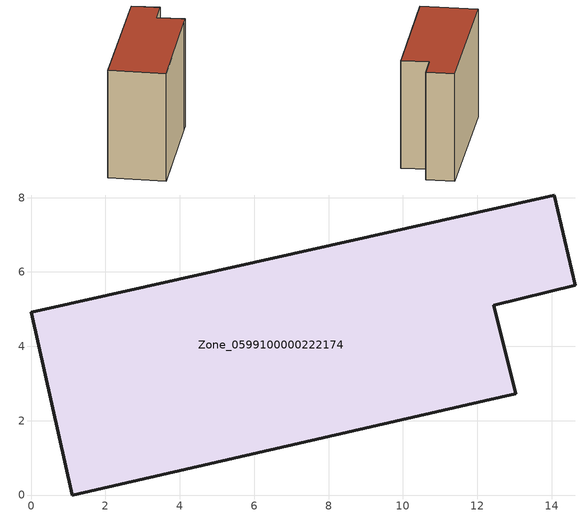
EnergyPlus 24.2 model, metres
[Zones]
Zone_0599100000222174
 floor ground (C_G): 14.07,8.07 14.64,5.64 12.45,5.11 13.04,2.72 12.2,2.54 1.1,0 0,4.92 z0
 wall outside (C_F): 14.64,5.64 14.07,8.07 0,4.92 1.1,0 12.2,2.54 13.04,2.72 12.45,5.11 14.64,5.64 z0:9.95
 roof outside (C_R): 14.07,8.07 0,4.92 1.1,0 12.2,2.54 13.04,2.72 12.45,5.11 14.64,5.64 z9.95
[BUILDING]
Pand.0599100000222174: North Axis=0; Terrain=City; Loads Convergence Tolerance Value=0.04; Temperature Convergence Tolerance Value=0.4; Solar Distribution=FullExterior; Maximum Number of Warmup Days=25; Minimum Number of Warmup Days=1
[Site:Location]
Rotterdam.The.Hague.AP_ZH_NLD Design_Conditions: Latitude=51.96; Longitude=4.45; Time Zone=1; Elevation=-4.5
[SITE:GROUNDTEMPERATURE:BUILDINGSURFACE]
18, 18, 18, 18, 18, 18, 18, 18, 18, 18, 18, 18
[MATERIAL] Thermal Absorptance=0.9; Solar Absorptance=0.7; Visible Absorptance=0.7
Name | Roughness | Thickness | Conductivity | Density | Specific Heat
G.TI.1946 | MediumSmooth | 0.15 | 1 | 540 | 1210
F.TI.1946 | Rough | 0.3 | 0.857143 | 1920 | 840
R.TI.1946 | MediumRough | 0.2 | 0.1 | 1500 | 1000
[CONSTRUCTION]
C_G: G.TI.1946
C_F: F.TI.1946
C_R: R.TI.1946
[ZONE]
Zone_0599100000222174: Type=1; Multiplier=1; Ceiling Height=Autocalculate; Volume=Autocalculate; Floor Area=autocalculate; Part of Total Floor Area=Yes
[ZONEINFILTRATION:DESIGNFLOWRATE]
Infil_Zone_0599100000222174: Zone or ZoneList or Space or SpaceList=Zone_0599100000222174; Schedule=AlwaysOn; Design Flow Rate Calculation Method=Flow/Area; Flow Rate per Floor Area=0.003; Constant Term Coefficient=1; Temperature Term Coefficient=0; Velocity Term Coefficient=0; Velocity Squared Term Coefficient=0
[HVACTEMPLATE:ZONE:IDEALLOADSAIRSYSTEM]
Zone_0599100000222174: Maximum Heating Supply Air Temperature=50; Minimum Cooling Supply Air Temperature=13; Maximum Heating Supply Air Humidity Ratio=0.0156; Minimum Cooling Supply Air Humidity Ratio=0.0077; Heating Limit=NoLimit; Cooling Limit=NoLimit; Dehumidification Control Type=ConstantSensibleHeatRatio; Cooling Sensible Heat Ratio=0.7; Dehumidification Setpoint=60; Humidification Control Type=None; Humidification Setpoint=30; Outdoor Air Method=None; Outdoor Air Flow Rate per Person=0.00944; Outdoor Air Flow Rate per Zone Floor Area=0; Outdoor Air Flow Rate per Zone=0; Demand Controlled Ventilation Type=None; Outdoor Air Economizer Type=NoEconomizer; Heat Recovery Type=None; Sensible Heat Recovery Effectiveness=0.7; Latent Heat Recovery Effectiveness=0.65
[ZONECONTROL:THERMOSTAT]
ThermostatControl_Zone_0599100000222174: Zone or ZoneList=Zone_0599100000222174; Control Type Schedule=DualSetpointControlType; Control 1=Thermostat_Zone_0599100000222174; Temperature Difference Between Cutout And Setpoint=0
[THERMOSTATSETPOINT:DUALSETPOINT]
Thermostat_Zone_0599100000222174: Heating Setpoint Temperature Schedule=HeatingSetpoint_Zone_0599100000222174; Cooling Setpoint Temperature Schedule=CoolingSetpoint_Zone_0599100000222174
[SCHEDULE:COMPACT]
HeatingSetpoint_Zone_0599100000222174: Through: 12/31, For: AllDays, Until: 24:00, 21
CoolingSetpoint_Zone_0599100000222174: Through: 12/31, For: AllDays, Until: 24:00, 24
DualSetpointControlType: Through: 12/31, For: AllDays, Until: 24:00, 4
AlwaysOn: Through: 12/31, For: AllDays, Until: 24:00, 1
